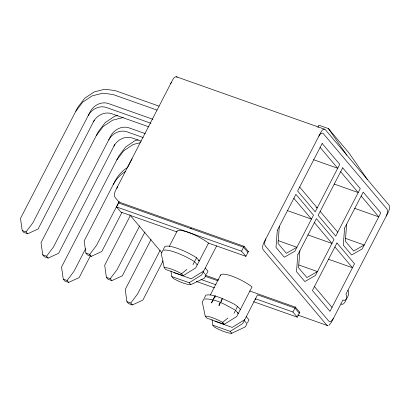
<?xml version="1.0" encoding="UTF-8"?>
<svg xmlns="http://www.w3.org/2000/svg" width="410" height="410" viewBox="0 0 410 410"><rect width="100%" height="100%" fill="white"/><g stroke="black" fill="none" stroke-linecap="round" stroke-linejoin="round"><path stroke-width="0.61" d="M279.333 226.433L278.036 243.437L286.339 253.277L296.922 247.271L278.257 240.665M299.853 250.741L298.557 267.745L306.859 277.585L317.442 271.579L298.777 264.973M346.629 224.183L345.333 241.188L353.635 251.028L364.218 245.021L345.553 238.415M317.878 127.515L318.857 125.188L328.379 128.561L348.9 152.868L367.355 179.452M94.274 120.171L38.115 228.975L27.649 233.792L23.826 232.444L22.217 230.533L20.5 218.397L77.828 107.328L84.67 98.292L94.151 91.937L104.837 89.226L115.087 90.579L159.044 106.134M114.795 144.479L58.635 253.283L48.17 258.1L44.347 256.752L42.737 254.841L41.02 242.705L98.349 131.636L105.191 122.6L114.672 116.245L117.639 115.492M85.629 248.726L73.928 271.399L67.076 280.502L63.258 279.148L61.541 267.012L118.869 155.943L125.711 146.908L135.192 140.553L138.16 139.8M127.454 167.695L131.256 160.325A14.314 12.054 -40.2 0 1 132.184 158.757M90.564 255.486L79.156 277.59L68.69 282.408L64.867 281.06L63.258 279.148M119.141 201.561L96.56 245.318L89.708 254.42L85.89 253.067L84.173 240.931L115.246 180.728A29.33 24.692 -40.2 0 1 127.684 167.398M248.486 251.299L245.892 256.327L208.5 243.094A21.053 5.022 27.3 0 0 188.287 232.326A21.053 5.022 27.3 0 0 176.772 231.86L120.863 212.072L116.512 206.922L119.105 201.899M122.026 212.298L101.788 251.509L91.322 256.332L87.499 254.979L85.89 253.067M130.503 215.235L104.693 265.239L106.405 277.375L108.02 279.287L111.838 280.64L122.308 275.817L144.889 232.06M139.661 225.869L117.081 269.626L110.228 278.728L106.405 277.375M151.023 239.542L125.214 289.547L126.926 301.683L128.54 303.595L132.358 304.948L142.829 300.125L163.067 260.914M160.182 250.177L137.601 293.934L130.749 303.036L126.926 301.683M163.272 249.521L164.835 246.492A25.261 6.027 27.3 0 1 196.564 257.721L199.286 260.945A21.053 5.022 27.3 0 0 198.394 260.283M169.274 246.395L177.079 231.271M192.966 264.696L194.53 261.667A25.261 6.027 27.3 0 0 162.801 250.438L161.238 253.467L164.2 267.602L165.825 269.529L183.193 275.674L195.688 267.92L208.521 243.058M195.001 260.75L196.564 257.721M216.67 245.877L201.648 274.982L189.153 282.736L171.79 276.586L170.985 271.087M206.404 274.259L207.967 271.23L205.246 268.007M204.313 298.137L205.876 295.108C211.591 294.026 217.08 296.717 222.369 298.485C228.503 301.775 236.124 303.641 240.327 309.56M210.356 294.933L220.595 275.089M245.892 256.327L241.541 251.171L244.134 246.149M234.007 313.312L235.571 310.283C225.818 305.06 215.327 298.157 203.842 299.054L202.279 302.083L205.241 316.218L206.865 318.145L224.234 324.289L236.729 316.535L252.042 286.862A21.053 5.022 27.3 0 0 231.829 276.099A21.053 5.022 27.3 0 0 220.313 275.633M236.042 309.365L237.605 306.337M247.445 322.875L249.008 319.846L246.287 316.622M299.833 312.128L297.24 317.15L292.894 312L295.482 306.977M333.294 318.657L330.952 321.404L329.758 321.691L328.84 321.184L265.326 245.949A5.612 2.716 -70.5 0 1 265.87 238.789M22.217 230.533L26.035 231.886L32.887 222.784L90.215 111.71A14.314 12.054 -40.2 0 1 108.399 103.535L152.956 119.305M42.737 254.841L46.555 256.194L53.408 247.092L110.736 136.017A14.314 12.054 -40.2 0 1 128.919 127.843L145.176 133.599M75.794 111.274L82.63 102.239L92.117 95.884L102.797 93.172L113.052 94.525L157.004 110.08M96.309 135.582L103.151 126.546L112.637 120.191L123.318 117.48M116.829 159.89L123.671 150.854L133.158 144.499L140.276 142.69M328.917 325.35L331.26 322.603L342.986 299.884A5.612 2.716 -70.5 0 0 346.332 299.034A5.612 2.716 -70.5 0 0 348.633 293.252L348.541 291.448L347.982 290.193M164.2 267.602A16.907 4.033 27.3 0 1 181.563 273.747L186.914 269.406M205.241 316.218L205.979 316.207A16.907 4.033 27.3 0 1 221.221 321.604L222.604 322.362L227.955 318.022M203.683 271.036L191.188 278.79L173.825 272.64M244.724 319.651L232.229 327.405L214.866 321.255M212.026 319.703L212.826 325.202L230.195 331.352L242.689 323.598L257.541 294.821L294.928 308.053L299.279 313.204M171.79 276.586L173.415 278.513A16.907 4.033 27.3 0 0 190.778 284.663L204.37 278.205L205.933 275.177L203.211 271.953M212.826 325.202L214.456 327.129L215.839 327.892A16.907 4.033 27.3 0 0 231.081 333.284L231.819 333.279L245.411 326.821L246.974 323.792L244.252 320.569M176.213 76.716L324.397 129.16M313.624 159.731L337.707 168.254L320.118 147.421M334.145 184.039L358.222 192.562L340.638 171.728M150.921 123.251L106.364 107.481A14.314 12.054 -40.2 0 0 88.181 115.656M148.922 126.885L111.592 113.672A14.314 12.054 -40.2 0 0 93.408 121.847M354.665 208.347L378.743 216.869L361.154 196.036M143.141 137.545L126.885 131.789A14.314 12.054 -40.2 0 0 108.696 139.964M141.142 141.178L132.112 137.98A14.314 12.054 -40.2 0 0 113.929 146.155M316.033 207.48L317.237 207.911L299.648 187.073M287.369 210.602L311.451 219.119L293.862 198.286M307.889 234.909L331.972 243.427L314.383 222.594M328.41 259.217L352.492 267.735L334.903 246.902M118.551 202.976L243.581 247.225L247.927 252.381M116.512 206.922L241.541 251.171M205.83 275.458L218.453 279.928M249.71 290.987L295.395 307.157L299.741 312.307M205.369 276.361L217.997 280.824M200.931 279.456L215.957 284.771M292.894 312L255.502 298.767A21.053 5.022 27.3 0 1 255.087 299.638M297.609 314.982L327.723 325.637L326.801 325.13L263.287 249.895A5.612 2.716 -70.5 0 1 263.835 242.735L320.881 132.21A5.612 2.716 -70.5 0 1 325.335 129.678L388.849 204.918A5.612 2.716 -70.5 0 1 388.306 212.078L345.948 294.139L346.506 295.395L346.599 297.199A5.612 2.716 -70.5 0 1 344.297 302.98A5.612 2.716 -70.5 0 1 340.946 303.83M196.339 281.439L214.43 287.846M253.559 301.693L297.24 317.15M320.169 211.381L337.758 232.219M314.434 286.554L332.023 307.392M248.393 251.479L244.042 246.328L119.013 202.079L115.107 197.451A5.612 2.716 -70.5 0 1 115.651 190.291L172.697 79.765A5.612 2.716 -70.5 0 1 177.151 77.234M194.53 261.667L197.251 264.891M235.571 310.283L238.292 313.506A21.053 5.022 27.3 0 0 237.421 312.861M181.563 273.747L183.193 275.674M189.153 282.736L190.778 284.663M222.604 322.362L224.234 324.289M230.195 331.352L231.819 333.279M129.78 214.835L161.94 252.924M89.708 254.42L91.322 256.332M110.228 278.728L111.838 280.64M130.749 303.036L132.358 304.948M26.035 231.886L27.649 233.792M46.555 256.194L48.17 258.1M67.076 280.502L68.69 282.408M328.379 128.561L346.834 155.144M170.662 83.707A5.612 2.716 -70.5 0 1 171.472 82.4M318.842 136.156A5.612 2.716 -70.5 0 1 323.3 133.624L386.814 208.864A5.612 2.716 -70.5 0 1 386.266 216.024M113.206 184.674A29.33 24.692 -40.2 0 1 125.65 171.344M116.881 188.374A5.612 2.716 -70.5 0 1 117.69 186.345M190.327 228.38A21.053 5.022 27.3 0 1 191.434 228.785M214.082 297.117A21.053 5.022 27.3 0 1 215.142 297.327M277.293 230.379L275.997 247.384L284.304 257.224L294.882 251.217L313.486 215.173L295.897 194.34L277.293 230.379M297.814 254.687L296.517 271.692L304.825 281.532L315.403 275.525L334.006 239.481L316.417 218.648L297.814 254.687M344.59 228.129L343.293 245.134L351.601 254.974L362.179 248.962L380.782 212.923L363.193 192.09L344.59 228.129M220.334 302.431L219.201 305.64L218.802 305.496L220.334 302.431M222.369 298.485L221.241 301.693L220.836 301.55L222.369 298.485M213.154 299.889L211.621 302.959L211.222 302.816L213.154 299.889M215.194 295.943L213.661 299.013L213.261 298.869L215.194 295.943M322.152 143.474L297.614 191.019L315.203 211.852L339.741 164.308L322.152 143.474M342.673 167.782L318.134 215.327L335.718 236.165L360.262 188.615L342.673 167.782M336.938 242.956L312.399 290.5L329.988 311.339L354.527 263.789L336.938 242.956"/></g></svg>
